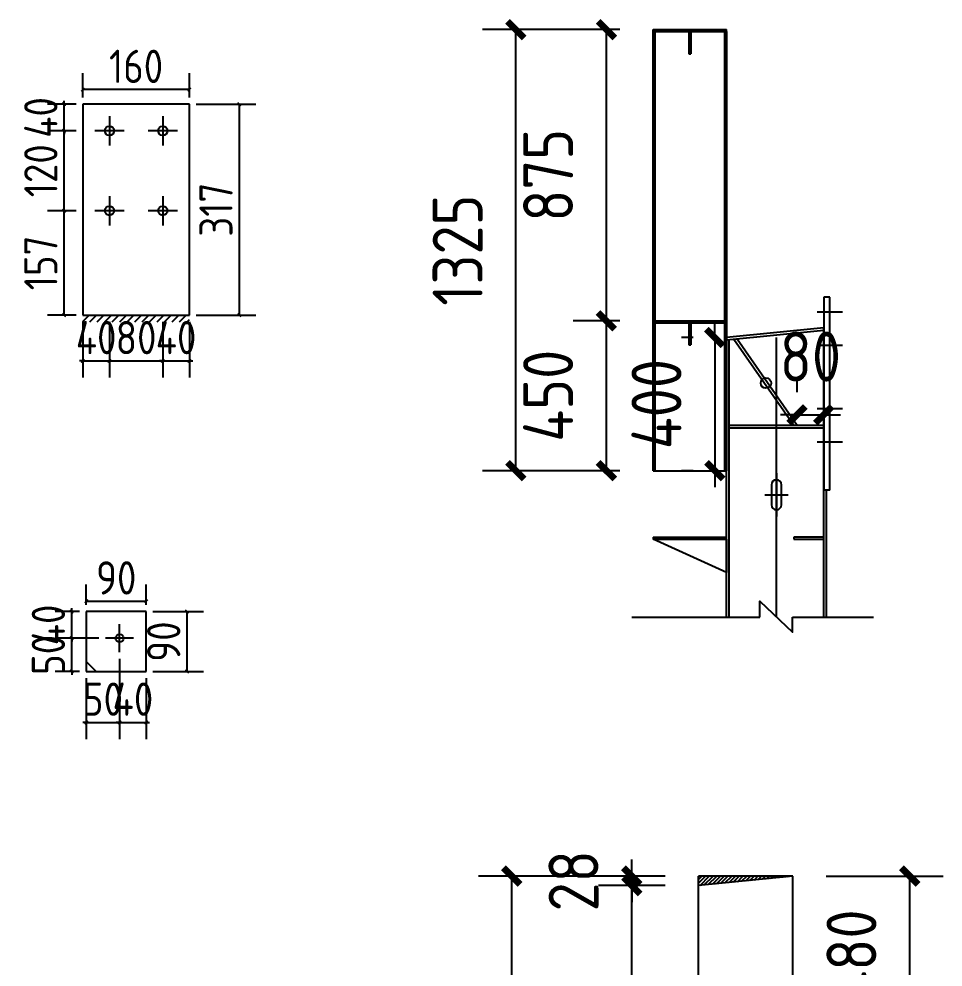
# Model space of a CAD drawing. Extents: x 533809 to 747315, y -17138 to 180511.
# Drawn here: x 644174 to 646950, y 158299 to 161147 of the extents above; entities that cross this region are included whole.
import ezdxf

# ---------------------------------------------------------------- set-up
doc = ezdxf.new("R2010")
doc.units = 0
doc.header["$LTSCALE"] = 1000
doc.header["$MEASUREMENT"] = 0
doc.layers.add('AXIS', color=3, linetype='Continuous')
doc.layers.add('DOTE', color=1, linetype='Continuous')
doc.styles.get("Standard").update_dxf_attribs({"font": 'gbenor.shx', "bigfont": 'gbcbig.shx'})
doc.dimstyles.get("Standard").update_dxf_attribs({"dimscale": 100, "dimtxt": 3.5, "dimasz": 1, "dimexe": 2.5, "dimexo": 3, "dimgap": 1.5, "dimtad": 1, "dimdec": 0, "dimzin": 0, "dimdsep": 46, "dimtxsty": 'Standard', "dimblk": 'ARCHTICK', "dimcen": 0.09, "dimadec": 0, "dimazin": 0, "dimtfac": 1, "dimtdec": 0, "dimtix": 1, "dimtmove": 2, "dimatfit": 3, "dimfxl": 1, "dimtolj": 1, "dimtzin": 0, "dimarcsym": 0})

# ---------------------------------------------------------------- blocks, each defined once
blk = doc.blocks.new('_ArchTick')
at = {"color": 0, "linetype": 'ByBlock', "const_width": 0.4}
blk.add_lwpolyline([(-0.5, -0.5), (0.5, 0.5)], dxfattribs=at)
blk = doc.blocks.new('*D399')
at = {"color": 3, "lineweight": -2}
for p, q in [((644366.3, 160237.1), (644366.3, 160069.8)), ((644446.3, 160237.1), (644446.3, 160069.8)), ((644366.3, 160119.8), (644356.3, 160119.8)), ((644366.3, 160119.8), (644446.3, 160119.8)), ((644446.3, 160119.8), (644456.3, 160119.8))]:
    blk.add_line(p, q, dxfattribs=at)
at = {"layer": 'Defpoints', "color": 0}
for p in [(644366.3, 160257.1), (644446.3, 160257.1), (644446.3, 160119.8)]:
    blk.add_point(p, dxfattribs=at)
at = {"color": 3, "lineweight": -2, "xscale": 10, "yscale": 10, "zscale": 10}
blk.add_blockref('_ArchTick', (644366.3, 160119.8), dxfattribs=at)
at = {"color": 3, "lineweight": -2, "xscale": 10, "yscale": 10, "zscale": 10, "rotation": 180}
blk.add_blockref('_ArchTick', (644446.3, 160119.8), dxfattribs=at)
at = {"color": 0, "insert": (644406.3, 160189.8), "char_height": 100, "attachment_point": 5}
blk.add_mtext('\\A1;40', dxfattribs=at)
blk = doc.blocks.new('*D343')
at = {"color": 3, "lineweight": -2}
for p, q in [((644446.3, 160237.1), (644446.3, 160069.8)), ((644606.3, 160237.1), (644606.3, 160069.8)), ((644446.3, 160119.8), (644606.3, 160119.8))]:
    blk.add_line(p, q, dxfattribs=at)
at = {"layer": 'Defpoints', "color": 0}
for p in [(644446.3, 160257.1), (644606.3, 160257.1), (644606.3, 160119.8)]:
    blk.add_point(p, dxfattribs=at)
at = {"color": 3, "lineweight": -2, "xscale": 10, "yscale": 10, "zscale": 10, "rotation": 180}
blk.add_blockref('_ArchTick', (644446.3, 160119.8), dxfattribs=at)
at = {"color": 3, "lineweight": -2, "xscale": 10, "yscale": 10, "zscale": 10}
blk.add_blockref('_ArchTick', (644606.3, 160119.8), dxfattribs=at)
at = {"color": 0, "insert": (644526.3, 160189.8), "char_height": 100, "attachment_point": 5}
blk.add_mtext('\\A1;80', dxfattribs=at)
blk = doc.blocks.new('*D344')
at = {"color": 3, "lineweight": -2}
for p, q in [((644606.3, 160237.1), (644606.3, 160069.8)), ((644686.3, 160237.1), (644686.3, 160069.8)), ((644606.3, 160119.8), (644596.3, 160119.8)), ((644606.3, 160119.8), (644686.3, 160119.8)), ((644686.3, 160119.8), (644696.3, 160119.8))]:
    blk.add_line(p, q, dxfattribs=at)
at = {"layer": 'Defpoints', "color": 0}
for p in [(644606.3, 160257.1), (644686.3, 160257.1), (644686.3, 160119.8)]:
    blk.add_point(p, dxfattribs=at)
at = {"color": 3, "lineweight": -2, "xscale": 10, "yscale": 10, "zscale": 10}
blk.add_blockref('_ArchTick', (644606.3, 160119.8), dxfattribs=at)
at = {"color": 3, "lineweight": -2, "xscale": 10, "yscale": 10, "zscale": 10, "rotation": 180}
blk.add_blockref('_ArchTick', (644686.3, 160119.8), dxfattribs=at)
at = {"color": 0, "insert": (644646.3, 160189.8), "char_height": 100, "attachment_point": 5}
blk.add_mtext('\\A1;40', dxfattribs=at)
blk = doc.blocks.new('*D345')
at = {"color": 3, "lineweight": -2}
for p, q in [((644346.3, 160571.1), (644260.1, 160571.1)), ((644310.1, 160257.1), (644310.1, 160571.1)), ((644346.3, 160257.1), (644260.1, 160257.1))]:
    blk.add_line(p, q, dxfattribs=at)
at = {"layer": 'Defpoints', "color": 0}
for p in [(644310.1, 160571.1), (644366.3, 160571.1), (644366.3, 160257.1)]:
    blk.add_point(p, dxfattribs=at)
at = {"color": 3, "lineweight": -2, "xscale": 10, "yscale": 10, "zscale": 10}
for p, rotation in [((644310.1, 160571.1), 90), ((644310.1, 160257.1), 270)]:
    blk.add_blockref('_ArchTick', p, dxfattribs=dict(at, rotation=rotation))
at = {"color": 0, "insert": (644240.1, 160414.1), "char_height": 100, "attachment_point": 5, "rotation": 90}
blk.add_mtext('\\A1;157', dxfattribs=at)
blk = doc.blocks.new('*D346')
at = {"color": 3, "lineweight": -2}
for p, q in [((644346.3, 160811.1), (644260.1, 160811.1)), ((644310.1, 160571.1), (644310.1, 160811.1)), ((644346.3, 160571.1), (644260.1, 160571.1))]:
    blk.add_line(p, q, dxfattribs=at)
at = {"layer": 'Defpoints', "color": 0}
for p in [(644310.1, 160811.1), (644366.3, 160811.1), (644366.3, 160571.1)]:
    blk.add_point(p, dxfattribs=at)
at = {"color": 3, "lineweight": -2, "xscale": 10, "yscale": 10, "zscale": 10}
for p, rotation in [((644310.1, 160811.1), 90), ((644310.1, 160571.1), 270)]:
    blk.add_blockref('_ArchTick', p, dxfattribs=dict(at, rotation=rotation))
at = {"color": 0, "insert": (644240.1, 160691.1), "char_height": 100, "attachment_point": 5, "rotation": 90}
blk.add_mtext('\\A1;120', dxfattribs=at)
blk = doc.blocks.new('*D400')
at = {"color": 3, "lineweight": -2}
for p, q in [((644310.1, 160891.1), (644310.1, 160901.1)), ((644346.3, 160891.1), (644260.1, 160891.1)), ((644310.1, 160811.1), (644310.1, 160891.1)), ((644346.3, 160811.1), (644260.1, 160811.1)), ((644310.1, 160811.1), (644310.1, 160801.1))]:
    blk.add_line(p, q, dxfattribs=at)
at = {"layer": 'Defpoints', "color": 0}
for p in [(644310.1, 160891.1), (644366.3, 160891.1), (644366.3, 160811.1)]:
    blk.add_point(p, dxfattribs=at)
at = {"color": 3, "lineweight": -2, "xscale": 10, "yscale": 10, "zscale": 10}
for p, rotation in [((644310.1, 160891.1), 270), ((644310.1, 160811.1), 90)]:
    blk.add_blockref('_ArchTick', p, dxfattribs=dict(at, rotation=rotation))
at = {"color": 0, "insert": (644240.1, 160851.1), "char_height": 100, "attachment_point": 5, "rotation": 90}
blk.add_mtext('\\A1;40', dxfattribs=at)
blk = doc.blocks.new('*D401')
at = {"color": 3, "lineweight": -2}
for p, q in [((644366.3, 160911.1), (644366.3, 160984.7)), ((644686.3, 160911.1), (644686.3, 160984.7)), ((644686.3, 160934.7), (644366.3, 160934.7))]:
    blk.add_line(p, q, dxfattribs=at)
at = {"layer": 'Defpoints', "color": 0}
for p in [(644366.3, 160934.7), (644366.3, 160891.1), (644686.3, 160891.1)]:
    blk.add_point(p, dxfattribs=at)
at = {"color": 3, "lineweight": -2, "xscale": 10, "yscale": 10, "zscale": 10, "rotation": 180}
blk.add_blockref('_ArchTick', (644366.3, 160934.7), dxfattribs=at)
at = {"color": 3, "lineweight": -2, "xscale": 10, "yscale": 10, "zscale": 10}
blk.add_blockref('_ArchTick', (644686.3, 160934.7), dxfattribs=at)
at = {"color": 0, "insert": (644526.3, 161004.7), "char_height": 100, "attachment_point": 5}
blk.add_mtext('\\A1;160', dxfattribs=at)
blk = doc.blocks.new('*D347')
at = {"color": 3, "lineweight": -2}
for p, q in [((644706.3, 160891.1), (644886.3, 160891.1)), ((644836.3, 160891.1), (644836.3, 160257.1)), ((644706.3, 160257.1), (644886.3, 160257.1))]:
    blk.add_line(p, q, dxfattribs=at)
at = {"layer": 'Defpoints', "color": 0}
for p in [(644686.3, 160891.1), (644686.3, 160257.1), (644836.3, 160257.1)]:
    blk.add_point(p, dxfattribs=at)
at = {"color": 3, "lineweight": -2, "xscale": 10, "yscale": 10, "zscale": 10}
for p, rotation in [((644836.3, 160891.1), 90), ((644836.3, 160257.1), 270)]:
    blk.add_blockref('_ArchTick', p, dxfattribs=dict(at, rotation=rotation))
at = {"color": 0, "insert": (644766.3, 160574.1), "char_height": 100, "attachment_point": 5, "rotation": 90}
blk.add_mtext('\\A1;317', dxfattribs=at)
blk = doc.blocks.new('*D402')
at = {"color": 3, "lineweight": -2}
for p, q in [((644476.7, 159224.6), (644476.7, 158983.6)), ((644376.7, 159166.6), (644376.7, 158983.6)), ((644376.7, 159033.6), (644366.7, 159033.6)), ((644376.7, 159033.6), (644476.7, 159033.6)), ((644476.7, 159033.6), (644486.7, 159033.6))]:
    blk.add_line(p, q, dxfattribs=at)
at = {"layer": 'Defpoints', "color": 0}
for p in [(644476.7, 159244.6), (644376.7, 159186.6), (644476.7, 159033.6)]:
    blk.add_point(p, dxfattribs=at)
at = {"color": 3, "lineweight": -2, "xscale": 10, "yscale": 10, "zscale": 10}
blk.add_blockref('_ArchTick', (644376.7, 159033.6), dxfattribs=at)
at = {"color": 3, "lineweight": -2, "xscale": 10, "yscale": 10, "zscale": 10, "rotation": 180}
blk.add_blockref('_ArchTick', (644476.7, 159033.6), dxfattribs=at)
at = {"color": 0, "insert": (644426.7, 159103.6), "char_height": 100, "attachment_point": 5}
blk.add_mtext('\\A1;50', dxfattribs=at)
blk = doc.blocks.new('*D403')
at = {"color": 3, "lineweight": -2}
for p, q in [((644476.7, 159224.6), (644476.7, 158983.6)), ((644556.7, 159166.6), (644556.7, 158983.6)), ((644476.7, 159033.6), (644466.7, 159033.6)), ((644476.7, 159033.6), (644556.7, 159033.6)), ((644556.7, 159033.6), (644566.7, 159033.6))]:
    blk.add_line(p, q, dxfattribs=at)
at = {"layer": 'Defpoints', "color": 0}
for p in [(644476.7, 159244.6), (644556.7, 159186.6), (644556.7, 159033.6)]:
    blk.add_point(p, dxfattribs=at)
at = {"color": 3, "lineweight": -2, "xscale": 10, "yscale": 10, "zscale": 10}
blk.add_blockref('_ArchTick', (644476.7, 159033.6), dxfattribs=at)
at = {"color": 3, "lineweight": -2, "xscale": 10, "yscale": 10, "zscale": 10, "rotation": 180}
blk.add_blockref('_ArchTick', (644556.7, 159033.6), dxfattribs=at)
at = {"color": 0, "insert": (644516.7, 159103.6), "char_height": 100, "attachment_point": 5}
blk.add_mtext('\\A1;40', dxfattribs=at)
blk = doc.blocks.new('*D404')
at = {"color": 3, "lineweight": -2}
for p, q in [((644414.7, 159286.6), (644282.8, 159286.6)), ((644332.8, 159286.6), (644332.8, 159296.6)), ((644332.8, 159186.6), (644332.8, 159286.6)), ((644356.7, 159186.6), (644282.8, 159186.6)), ((644332.8, 159186.6), (644332.8, 159176.6))]:
    blk.add_line(p, q, dxfattribs=at)
at = {"layer": 'Defpoints', "color": 0}
for p in [(644332.8, 159286.6), (644434.7, 159286.6), (644376.7, 159186.6)]:
    blk.add_point(p, dxfattribs=at)
at = {"color": 3, "lineweight": -2, "xscale": 10, "yscale": 10, "zscale": 10}
for p, rotation in [((644332.8, 159286.6), 270), ((644332.8, 159186.6), 90)]:
    blk.add_blockref('_ArchTick', p, dxfattribs=dict(at, rotation=rotation))
at = {"color": 0, "insert": (644262.8, 159236.6), "char_height": 100, "attachment_point": 5, "rotation": 90}
blk.add_mtext('\\A1;50', dxfattribs=at)
blk = doc.blocks.new('*D405')
at = {"color": 3, "lineweight": -2}
for p, q in [((644356.7, 159366.6), (644282.8, 159366.6)), ((644332.8, 159366.6), (644332.8, 159376.6)), ((644332.8, 159286.6), (644332.8, 159366.6)), ((644414.7, 159286.6), (644282.8, 159286.6)), ((644332.8, 159286.6), (644332.8, 159276.6))]:
    blk.add_line(p, q, dxfattribs=at)
at = {"layer": 'Defpoints', "color": 0}
for p in [(644332.8, 159366.6), (644376.7, 159366.6), (644434.7, 159286.6)]:
    blk.add_point(p, dxfattribs=at)
at = {"color": 3, "lineweight": -2, "xscale": 10, "yscale": 10, "zscale": 10}
for p, rotation in [((644332.8, 159366.6), 270), ((644332.8, 159286.6), 90)]:
    blk.add_blockref('_ArchTick', p, dxfattribs=dict(at, rotation=rotation))
at = {"color": 0, "insert": (644262.8, 159326.6), "char_height": 100, "attachment_point": 5, "rotation": 90}
blk.add_mtext('\\A1;40', dxfattribs=at)
blk = doc.blocks.new('*D406')
at = {"color": 3, "lineweight": -2}
for p, q in [((644376.7, 159386.6), (644376.7, 159447.9)), ((644556.7, 159386.6), (644556.7, 159447.9)), ((644376.7, 159397.9), (644556.7, 159397.9))]:
    blk.add_line(p, q, dxfattribs=at)
at = {"layer": 'Defpoints', "color": 0}
for p in [(644556.7, 159397.9), (644376.7, 159366.6), (644556.7, 159366.6)]:
    blk.add_point(p, dxfattribs=at)
at = {"color": 3, "lineweight": -2, "xscale": 10, "yscale": 10, "zscale": 10, "rotation": 180}
blk.add_blockref('_ArchTick', (644376.7, 159397.9), dxfattribs=at)
at = {"color": 3, "lineweight": -2, "xscale": 10, "yscale": 10, "zscale": 10}
blk.add_blockref('_ArchTick', (644556.7, 159397.9), dxfattribs=at)
at = {"color": 0, "insert": (644466.7, 159467.9), "char_height": 100, "attachment_point": 5}
blk.add_mtext('\\A1;90', dxfattribs=at)
blk = doc.blocks.new('*D407')
at = {"color": 3, "lineweight": -2}
for p, q in [((644576.7, 159366.6), (644729.3, 159366.6)), ((644679.3, 159186.6), (644679.3, 159366.6)), ((644576.7, 159186.6), (644729.3, 159186.6))]:
    blk.add_line(p, q, dxfattribs=at)
at = {"layer": 'Defpoints', "color": 0}
for p in [(644556.7, 159366.6), (644679.3, 159366.6), (644556.7, 159186.6)]:
    blk.add_point(p, dxfattribs=at)
at = {"color": 3, "lineweight": -2, "xscale": 10, "yscale": 10, "zscale": 10}
for p, rotation in [((644679.3, 159366.6), 90), ((644679.3, 159186.6), 270)]:
    blk.add_blockref('_ArchTick', p, dxfattribs=dict(at, rotation=rotation))
at = {"color": 0, "insert": (644609.3, 159276.6), "char_height": 100, "attachment_point": 5, "rotation": 90}
blk.add_mtext('\\A1;90', dxfattribs=at)
blk = doc.blocks.new('*D732')
at = {"layer": 'AXIS', "color": 3, "lineweight": -2}
for p, q in [((645979.9, 160240), (645839.1, 160240)), ((645939.1, 159790), (645939.1, 160240)), ((645979.9, 159790), (645839.1, 159790))]:
    blk.add_line(p, q, dxfattribs=at)
at = {"layer": 'Defpoints', "color": 0}
for p in [(645939.1, 160240), (646079.9, 160240), (646079.9, 159790)]:
    blk.add_point(p, dxfattribs=at)
at = {"layer": 'AXIS', "color": 3, "lineweight": -2, "xscale": 50, "yscale": 50, "zscale": 50}
for p, rotation in [((645939.1, 160240), 90), ((645939.1, 159790), 270)]:
    blk.add_blockref('_ArchTick', p, dxfattribs=dict(at, rotation=rotation))
at = {"layer": 'AXIS', "color": 0, "insert": (645764.1, 160015), "char_height": 150, "attachment_point": 5, "rotation": 90}
blk.add_mtext('\\A1;450', dxfattribs=at)
blk = doc.blocks.new('*D739')
at = {"layer": 'AXIS', "color": 3, "lineweight": -2}
for p, q in [((645979.9, 161115), (645839.1, 161115)), ((645939.1, 160240), (645939.1, 161115)), ((645979.9, 160240), (645839.1, 160240))]:
    blk.add_line(p, q, dxfattribs=at)
at = {"layer": 'Defpoints', "color": 0}
for p in [(645939.1, 161115), (646079.9, 161115), (646079.9, 160240)]:
    blk.add_point(p, dxfattribs=at)
at = {"layer": 'AXIS', "color": 3, "lineweight": -2, "xscale": 50, "yscale": 50, "zscale": 50}
for p, rotation in [((645939.1, 161115), 90), ((645939.1, 160240), 270)]:
    blk.add_blockref('_ArchTick', p, dxfattribs=dict(at, rotation=rotation))
at = {"layer": 'AXIS', "color": 0, "insert": (645764.1, 160677.5), "char_height": 150, "attachment_point": 5, "rotation": 90}
blk.add_mtext('\\A1;875', dxfattribs=at)
blk = doc.blocks.new('*D740')
at = {"layer": 'AXIS', "color": 3, "lineweight": -2}
for p, q in [((646511.9, 160025.8), (646511.9, 160057.7)), ((646591.9, 160025.8), (646591.9, 160057.7)), ((646511.9, 159957.7), (646461.9, 159957.7)), ((646511.9, 159957.7), (646591.9, 159957.7)), ((646591.9, 159957.7), (646641.9, 159957.7))]:
    blk.add_line(p, q, dxfattribs=at)
at = {"layer": 'Defpoints', "color": 0}
for p in [(646591.9, 159957.7), (646511.9, 159925.8), (646591.9, 159925.8)]:
    blk.add_point(p, dxfattribs=at)
at = {"layer": 'AXIS', "color": 3, "lineweight": -2, "xscale": 50, "yscale": 50, "zscale": 50}
blk.add_blockref('_ArchTick', (646511.9, 159957.7), dxfattribs=at)
at = {"layer": 'AXIS', "color": 3, "lineweight": -2, "xscale": 50, "yscale": 50, "zscale": 50, "rotation": 180}
blk.add_blockref('_ArchTick', (646591.9, 159957.7), dxfattribs=at)
at = {"layer": 'AXIS', "color": 0, "insert": (646551.9, 160132.7), "char_height": 150, "attachment_point": 5}
blk.add_mtext('\\A1;80', dxfattribs=at)
blk = doc.blocks.new('*D734')
at = {"layer": 'AXIS', "color": 3, "lineweight": -2}
for p, q in [((646115.4, 158543.6), (645915.4, 158543.6)), ((646015.4, 155570.9), (646015.4, 158543.6)), ((646115.4, 155570.9), (645915.4, 155570.9))]:
    blk.add_line(p, q, dxfattribs=at)
at = {"layer": 'Defpoints', "color": 0}
for p in [(646015.4, 158543.6), (646215.4, 158543.6), (646215.4, 155570.9)]:
    blk.add_point(p, dxfattribs=at)
at = {"layer": 'AXIS', "color": 3, "lineweight": -2, "xscale": 50, "yscale": 50, "zscale": 50}
for p, rotation in [((646015.4, 158543.6), 90), ((646015.4, 155570.9), 270)]:
    blk.add_blockref('_ArchTick', p, dxfattribs=dict(at, rotation=rotation))
at = {"layer": 'AXIS', "color": 0, "insert": (645835.4, 157057.2), "char_height": 150, "attachment_point": 5, "rotation": 90}
blk.add_mtext('\\A1;外翼板 2973', dxfattribs=at)
blk = doc.blocks.new('*D735')
at = {"layer": 'AXIS', "color": 3, "lineweight": -2}
for p, q in [((646015.4, 158572), (646015.4, 158622)), ((646115.4, 158572), (645915.4, 158572)), ((646015.4, 158543.6), (646015.4, 158572)), ((646115.4, 158543.6), (645915.4, 158543.6)), ((646015.4, 158543.6), (646015.4, 158493.6))]:
    blk.add_line(p, q, dxfattribs=at)
at = {"layer": 'Defpoints', "color": 0}
for p in [(646015.4, 158572), (646215.4, 158572), (646215.4, 158543.6)]:
    blk.add_point(p, dxfattribs=at)
at = {"layer": 'AXIS', "color": 3, "lineweight": -2, "xscale": 50, "yscale": 50, "zscale": 50}
for p, rotation in [((646015.4, 158572), 270), ((646015.4, 158543.6), 90)]:
    blk.add_blockref('_ArchTick', p, dxfattribs=dict(at, rotation=rotation))
at = {"layer": 'AXIS', "color": 0, "insert": (645840.4, 158557.8), "char_height": 150, "attachment_point": 5, "rotation": 90}
blk.add_mtext('\\A1;28', dxfattribs=at)
blk = doc.blocks.new('*D731')
at = {"layer": 'AXIS', "color": 3, "lineweight": -2}
for p, q in [((646115.4, 158572), (645554.8, 158572)), ((645654.8, 155570.9), (645654.8, 158572)), ((646115.4, 155570.9), (645554.8, 155570.9))]:
    blk.add_line(p, q, dxfattribs=at)
at = {"layer": 'Defpoints', "color": 0}
for p in [(645654.8, 158572), (646215.4, 158572), (646215.4, 155570.9)]:
    blk.add_point(p, dxfattribs=at)
at = {"layer": 'AXIS', "color": 3, "lineweight": -2, "xscale": 50, "yscale": 50, "zscale": 50}
for p, rotation in [((645654.8, 158572), 90), ((645654.8, 155570.9), 270)]:
    blk.add_blockref('_ArchTick', p, dxfattribs=dict(at, rotation=rotation))
at = {"layer": 'AXIS', "color": 0, "insert": (645474.8, 157071.4), "char_height": 150, "attachment_point": 5, "rotation": 90}
blk.add_mtext('\\A1;腹板 3001', dxfattribs=at)
blk = doc.blocks.new('*D737')
at = {"layer": 'AXIS', "color": 3, "lineweight": -2}
for p, q in [((646599.4, 158572), (646950.4, 158572)), ((646850.4, 158091.9), (646850.4, 158572)), ((646599.4, 158091.9), (646950.4, 158091.9))]:
    blk.add_line(p, q, dxfattribs=at)
at = {"layer": 'Defpoints', "color": 0}
for p in [(646499.4, 158572), (646850.4, 158572), (646499.4, 158091.9)]:
    blk.add_point(p, dxfattribs=at)
at = {"layer": 'AXIS', "color": 3, "lineweight": -2, "xscale": 50, "yscale": 50, "zscale": 50}
for p, rotation in [((646850.4, 158572), 90), ((646850.4, 158091.9), 270)]:
    blk.add_blockref('_ArchTick', p, dxfattribs=dict(at, rotation=rotation))
at = {"layer": 'AXIS', "color": 0, "insert": (646675.4, 158331.9), "char_height": 150, "attachment_point": 5, "rotation": 90}
blk.add_mtext('\\A1;480', dxfattribs=at)
blk = doc.blocks.new('*D738')
at = {"color": 0, "lineweight": -2}
blk.add_arc((646215.4, 155570.9), 129.7, 360, 90, dxfattribs=at)
at = {"layer": 'Defpoints', "color": 0}
for p in [(646215.4, 158543.6), (646327.7, 155635.7), (646215.4, 155570.9), (646215.4, 155570.9), (646499.4, 155570.9)]:
    blk.add_point(p, dxfattribs=at)
at = {"color": 0, "lineweight": -2, "xscale": 20, "yscale": 20, "zscale": 20}
for p, rotation in [((646215.4, 155700.5), 180.0000000000026), ((646345, 155570.9), 269.999999999997)]:
    blk.add_blockref('_ArchTick', p, dxfattribs=dict(at, rotation=rotation))
at = {"color": 0, "insert": (646377.8, 155733.3), "char_height": 100, "attachment_point": 5, "rotation": 315}
blk.add_mtext('\\A1;90°', dxfattribs=at)
blk = doc.blocks.new('*D1347')
at = {"layer": 'AXIS', "color": 3, "lineweight": -2}
for p, q in [((646264.6, 160190), (646264.6, 160240)), ((646199.9, 160190), (646164.6, 160190)), ((646264.6, 160190), (646264.6, 159790)), ((646199.9, 159790), (646164.6, 159790)), ((646264.6, 159790), (646264.6, 159740))]:
    blk.add_line(p, q, dxfattribs=at)
at = {"layer": 'Defpoints', "color": 0}
for p in [(646299.9, 160190), (646264.6, 159790), (646299.9, 159790)]:
    blk.add_point(p, dxfattribs=at)
at = {"layer": 'AXIS', "color": 3, "lineweight": -2, "xscale": 50, "yscale": 50, "zscale": 50}
for p, rotation in [((646264.6, 160190), 270), ((646264.6, 159790), 90)]:
    blk.add_blockref('_ArchTick', p, dxfattribs=dict(at, rotation=rotation))
at = {"layer": 'AXIS', "color": 0, "insert": (646089.6, 159990), "char_height": 150, "attachment_point": 5, "rotation": 90}
blk.add_mtext('\\A1;400', dxfattribs=at)
blk = doc.blocks.new('*D1348')
at = {"layer": 'AXIS', "color": 3, "lineweight": -2}
for p, q in [((645979.9, 161115), (645567.2, 161115)), ((645667.2, 159790), (645667.2, 161115)), ((645979.9, 159790), (645567.2, 159790))]:
    blk.add_line(p, q, dxfattribs=at)
at = {"layer": 'Defpoints', "color": 0}
for p in [(645667.2, 161115), (646079.9, 161115), (646079.9, 159790)]:
    blk.add_point(p, dxfattribs=at)
at = {"layer": 'AXIS', "color": 3, "lineweight": -2, "xscale": 50, "yscale": 50, "zscale": 50}
for p, rotation in [((645667.2, 161115), 90), ((645667.2, 159790), 270)]:
    blk.add_blockref('_ArchTick', p, dxfattribs=dict(at, rotation=rotation))
at = {"layer": 'AXIS', "color": 0, "insert": (645492.2, 160452.5), "char_height": 150, "attachment_point": 5, "rotation": 90}
blk.add_mtext('\\A1;1325', dxfattribs=at)

msp = doc.modelspace()

# ---------------------------------------------------------------- hatches: boundary and pattern name
h = msp.add_hatch()
h.set_pattern_fill('ANSI31', color=256, scale=10, style=0)
h.set_pattern_definition([(45, (161781.503, -35045.494), (-11.22532015, 11.22532015), [])])
h.paths.add_polyline_path([(644686.3, 160257.1), (644676, 160257.1), (644686.3, 160243.8)], flags=17)
h.paths.add_polyline_path([(644676, 160257.1), (644366.3, 160257.1), (644366.3, 160237.1), (644686.3, 160237.1), (644686.3, 160243.8)])
h = msp.add_hatch()
h.set_pattern_fill('ANSI31', color=2, scale=5, style=0)
h.set_pattern_definition([(45, (0, -8400), (-5.61266008, 5.61266008), [])])
h.paths.add_polyline_path([(646215.4, 158572), (646215.4, 158543.6), (646499.4, 158572)])

# ---------------------------------------------------------------- linework, layer by layer
at = {"color": 2}
for p, q in [((646079.9, 161115), (646299.9, 161115)), ((646079.9, 161109), (646079.9, 161115)), ((646079.9, 161109), (646299.9, 161109)), ((646186.9, 161109), (646186.9, 161042.7)), ((646192.9, 161109), (646192.9, 161042.7)), ((646299.9, 161109), (646299.9, 161115)), ((646186.9, 161042.7), (646192.9, 161042.7)), ((646609.9, 160311), (646591.9, 160311)), ((646591.9, 160311), (646591.9, 159731)), ((646647.9, 160266), (646571.9, 160266)), ((646085.9, 160234), (646293.9, 160234)), ((646186.9, 160234), (646186.9, 160167.7)), ((646192.9, 160234), (646192.9, 160167.7)), ((646186.9, 160167.7), (646192.9, 160167.7)), ((646647.9, 160166), (646571.9, 160166)), ((646647.9, 159976), (646571.9, 159976)), ((646647.9, 159876), (646571.9, 159876)), ((646609.9, 159731), (646591.9, 159731)), ((646414.9, 159717.7), (646484.9, 159717.7)), ((646079.9, 159590), (646079.9, 159584)), ((646079.9, 159590), (646299.9, 159590)), ((646591.9, 159590), (646501.9, 159590)), ((646501.9, 159590), (646501.9, 159584)), ((646079.9, 159584), (646299.9, 159584)), ((646299.9, 159484), (646079.9, 159584)), ((646299.9, 159584), (646299.9, 159484)), ((646501.9, 159584), (646591.9, 159584)), ((646499.4, 158572), (646215.4, 158543.6)), ((646499.4, 158572), (646215.4, 158572)), ((646215.4, 158543.6), (646215.4, 158572)), ((646499.4, 158091.9), (646499.4, 158572))]:
    msp.add_line(p, q, dxfattribs=at)
at = {"color": 4}
for p, q in [((646079.9, 159790), (646079.9, 161109)), ((646085.9, 159790), (646085.9, 161109)), ((646293.9, 161109), (646293.9, 159790)), ((646299.9, 161109), (646299.9, 159790)), ((646079.9, 159790), (646299.9, 159790))]:
    msp.add_line(p, q, dxfattribs=at)
for p, q in [((644366.3, 160891.1), (644366.3, 160257.1)), ((644686.3, 160891.1), (644366.3, 160891.1)), ((644686.3, 160257.1), (644686.3, 160891.1)), ((644446.3, 160855.1), (644446.3, 160767.1)), ((644606.3, 160855.1), (644606.3, 160767.1)), ((644490.3, 160811.1), (644402.3, 160811.1)), ((644650.3, 160811.1), (644562.3, 160811.1)), ((644446.3, 160615.1), (644446.3, 160527.1)), ((644606.3, 160615.1), (644606.3, 160527.1)), ((644490.3, 160571.1), (644402.3, 160571.1)), ((644650.3, 160571.1), (644562.3, 160571.1)), ((644366.3, 160257.1), (644686.3, 160257.1)), ((646079.9, 160240), (646299.9, 160240)), ((646591.9, 160219.2), (646299.9, 160190)), ((646591.9, 160211.2), (646299.9, 160182)), ((646511.9, 159925.8), (646331.5, 160185.1)), ((646502.2, 159925.8), (646322.3, 160184.2)), ((646591.9, 159925.8), (646307.9, 159925.8)), ((646591.9, 159917.7), (646307.9, 159917.7)), ((646449.9, 159782.7), (646449.9, 159652.7)), ((646449.9, 159717.7), (646449.9, 159762.7)), ((646434.9, 159747.7), (646434.9, 159687.7)), ((646464.9, 159687.7), (646464.9, 159747.7)), ((644376.7, 159366.6), (644376.7, 159186.6)), ((644556.7, 159366.6), (644376.7, 159366.6)), ((644556.7, 159186.6), (644556.7, 159366.6)), ((646015.3, 159350.4), (646399.6, 159350.4)), ((646449.8, 159350.4), (646449.9, 159350.4)), ((646497.7, 159350.4), (646741.6, 159350.4)), ((644476.7, 159244.6), (644476.7, 159328.6)), ((644518.7, 159286.6), (644434.7, 159286.6)), ((644376.7, 159216.6), (644406.7, 159186.6)), ((644376.7, 159186.6), (644556.7, 159186.6))]:
    msp.add_line(p, q)
msp.add_lwpolyline([(646399.6, 159350.4), (646399.6, 159397.6), (646497.7, 159305.3), (646497.7, 159350.4)])
for centre, radius in [((644446.3, 160811.1), 14), ((644606.3, 160811.1), 14), ((644446.3, 160571.1), 14), ((644606.3, 160571.1), 14), ((646418.4, 160053.2), 15.5), ((644476.7, 159286.6), 12)]:
    msp.add_circle(centre, radius)
for centre, start, end in [((646449.9, 159747.7), 0, 180), ((646449.9, 159687.7), 180, 0)]:
    msp.add_arc(centre, 15, start, end)
at = {"layer": 'DOTE', "color": 2}
msp.add_line((646609.9, 159731), (646609.9, 160311), dxfattribs=at)
at = {"layer": 'DOTE', "color": 0}
for p, q in [((646591.9, 159350.4), (646591.9, 160219.2)), ((646299.9, 159350.4), (646299.9, 160190)), ((646307.9, 159350.4), (646307.9, 160182.8)), ((646599.9, 159350.4), (646599.9, 159731)), ((646215.4, 155570.9), (646215.4, 158543.6))]:
    msp.add_line(p, q, dxfattribs=at)
at = {"layer": 'DOTE'}
msp.add_line((646449.9, 159350.4), (646449.9, 160190), dxfattribs=at)

# ---------------------------------------------------------------- dimensions: what is measured, and where the dimension line sits
for p1, p2, distance, picture, middle in [((644686.3, 160891.1), (644366.3, 160891.1), -43.6, '*D401', (644526.3, 161004.7)), ((644686.3, 160891.1), (644686.3, 160257.1), 150, '*D347', (644766.3, 160574.1)), ((644376.7, 159366.6), (644556.7, 159366.6), 31.2, '*D406', (644466.7, 159467.9)), ((644556.7, 159186.6), (644556.7, 159366.6), -122.6, '*D407', (644609.3, 159276.6))]:
    dim = msp.add_aligned_dim(p1=p1, p2=p2, distance=distance, dimstyle='Standard', override={"dimtxt": 1, "dimasz": 0.1, "dimexe": 0.5, "dimexo": 0.2, "dimgap": 0.2, "dimlfac": 0.5, "dimclrd": 3, "dimclre": 3})
    dim.commit()
    dim.dimension.update_dxf_attribs({"geometry": picture, "text_midpoint": middle})
for base, p1, p2, picture, middle in [((644310.1, 160891.1), (644366.3, 160811.1), (644366.3, 160891.1), '*D400', (644240.1, 160851.1)), ((644310.1, 160811.1), (644366.3, 160571.1), (644366.3, 160811.1), '*D346', (644240.1, 160691.1)), ((644310.1, 160571.1), (644366.3, 160257.1), (644366.3, 160571.1), '*D345', (644240.1, 160414.1)), ((644332.8, 159366.6), (644434.7, 159286.6), (644376.7, 159366.6), '*D405', (644262.8, 159326.6)), ((644332.8, 159286.6), (644376.7, 159186.6), (644434.7, 159286.6), '*D404', (644262.8, 159236.6))]:
    dim = msp.add_linear_dim(base=base, p1=p1, p2=p2, angle=90, dimstyle='Standard', override={"dimtxt": 1, "dimasz": 0.1, "dimexe": 0.5, "dimexo": 0.2, "dimgap": 0.2, "dimlfac": 0.5, "dimclrd": 3, "dimclre": 3})
    dim.commit()
    dim.dimension.update_dxf_attribs({"geometry": picture, "text_midpoint": middle})
for base, p1, p2, picture, middle in [((644446.3, 160119.8), (644366.3, 160257.1), (644446.3, 160257.1), '*D399', (644406.3, 160189.8)), ((644606.3, 160119.8), (644446.3, 160257.1), (644606.3, 160257.1), '*D343', (644526.3, 160189.8)), ((644686.3, 160119.8), (644606.3, 160257.1), (644686.3, 160257.1), '*D344', (644646.3, 160189.8)), ((644476.7, 159033.6), (644376.7, 159186.6), (644476.7, 159244.6), '*D402', (644426.7, 159103.6)), ((644556.7, 159033.6), (644476.7, 159244.6), (644556.7, 159186.6), '*D403', (644516.7, 159103.6))]:
    dim = msp.add_linear_dim(base=base, p1=p1, p2=p2, dimstyle='Standard', override={"dimtxt": 1, "dimasz": 0.1, "dimexe": 0.5, "dimexo": 0.2, "dimgap": 0.2, "dimlfac": 0.5, "dimclrd": 3, "dimclre": 3})
    dim.commit()
    dim.dimension.update_dxf_attribs({"geometry": picture, "text_midpoint": middle})
at = {"color": 1}
dim = msp.add_angular_dim_2l(base=(646327.7, 155635.7), line1=((646215.4, 155570.9), (646499.4, 155570.9)), line2=((646215.4, 155570.9), (646215.4, 158543.6)), dimstyle='Standard', override={"dimtxt": 1, "dimasz": 0.2, "dimgap": 0.5}, dxfattribs=at)
dim.commit()
dim.dimension.update_dxf_attribs({"geometry": '*D738', "text_midpoint": (646377.8, 155733.3)})
at = {"layer": 'AXIS', "color": 0}
for base, p1, p2, picture, middle in [((645667.2, 161115), (646079.9, 159790), (646079.9, 161115), '*D1348', (645492.2, 160452.5)), ((645939.1, 161115), (646079.9, 160240), (646079.9, 161115), '*D739', (645764.1, 160677.5)), ((645939.1, 160240), (646079.9, 159790), (646079.9, 160240), '*D732', (645764.1, 160015)), ((646264.6, 159790), (646299.9, 160190), (646299.9, 159790), '*D1347', (646089.6, 159990)), ((646015.4, 158572), (646215.4, 158543.6), (646215.4, 158572), '*D735', (645840.4, 158557.8))]:
    dim = msp.add_linear_dim(base=base, p1=p1, p2=p2, angle=90, dimstyle='Standard', override={"dimtxt": 1.5, "dimasz": 0.5, "dimexe": 1, "dimexo": 1, "dimgap": 1, "dimclrd": 3, "dimclre": 3}, dxfattribs=at)
    dim.commit()
    dim.dimension.update_dxf_attribs({"geometry": picture, "text_midpoint": middle})
dim = msp.add_linear_dim(base=(646591.9, 159957.7), p1=(646511.9, 159925.8), p2=(646591.9, 159925.8), dimstyle='Standard', override={"dimtxt": 1.5, "dimasz": 0.5, "dimexe": 1, "dimexo": 1, "dimgap": 1, "dimclrd": 3, "dimclre": 3}, dxfattribs=at)
dim.commit()
dim.dimension.update_dxf_attribs({"geometry": '*D740', "text_midpoint": (646551.9, 160132.7)})
for base, p2, text, picture, middle in [((645654.8, 158572), (646215.4, 158572), '腹板 3001', '*D731', (645474.8, 157071.4)), ((646015.4, 158543.6), (646215.4, 158543.6), '外翼板 2973', '*D734', (645835.4, 157057.2))]:
    dim = msp.add_linear_dim(base=base, p1=(646215.4, 155570.9), p2=p2, angle=90, text=text, dimstyle='Standard', override={"dimtxt": 1.5, "dimasz": 0.5, "dimexe": 1, "dimexo": 1, "dimgap": 1, "dimclrd": 3, "dimclre": 3}, dxfattribs=at)
    dim.commit()
    dim.dimension.update_dxf_attribs({"geometry": picture, "text_midpoint": middle})
dim = msp.add_aligned_dim(p1=(646499.4, 158091.9), p2=(646499.4, 158572), distance=-351, dimstyle='Standard', override={"dimtxt": 1.5, "dimasz": 0.5, "dimexe": 1, "dimexo": 1, "dimgap": 1, "dimclrd": 3, "dimclre": 3}, dxfattribs=at)
dim.commit()
dim.dimension.update_dxf_attribs({"geometry": '*D737', "text_midpoint": (646675.4, 158331.9)})

doc.saveas('drawing.dxf')
